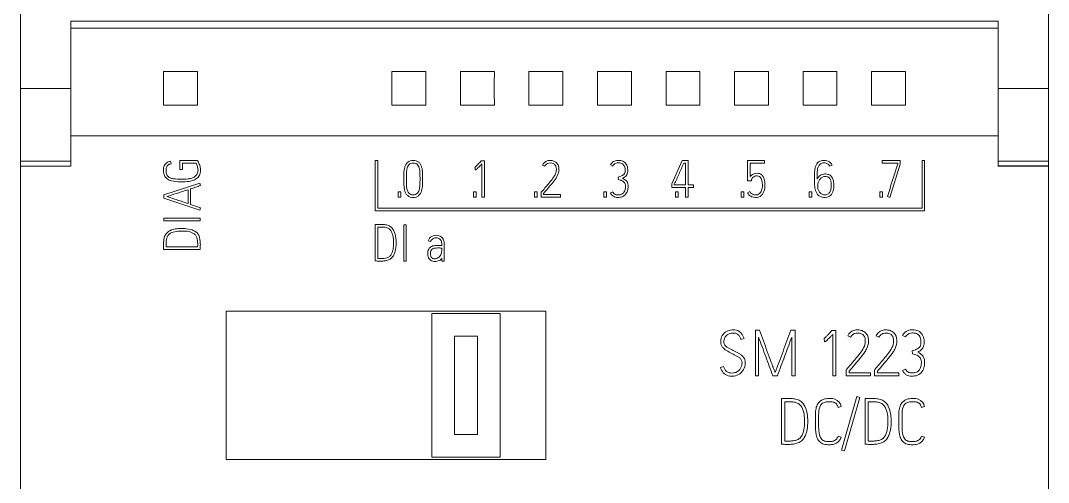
# Model space of a CAD drawing. Header units: millimetres. Extents: x 983 to 2111, y 2638 to 4457.
# Drawn here: x 1306.06 to 1351.06, y 3450.95 to 3471.17 of the extents above; entities that cross this region are included whole.
import ezdxf

# ---------------------------------------------------------------- set-up
doc = ezdxf.new("R2010")
doc.units = ezdxf.units.MM

# ---------------------------------------------------------------- blocks, each defined once
blk = doc.blocks.new('8DIDQ')
at = {"color": 7, "linetype": 'Continuous', "lineweight": 15}
for p, q in [((1306.06, 3468.2), (1306.06, 3498.651)), ((1351.06, 3498.651), (1351.06, 3468.2)), ((1348.86, 3471.144), (1308.26, 3471.144)), ((1308.26, 3466.119), (1308.26, 3470.836)), ((1348.86, 3470.836), (1308.26, 3470.836)), ((1348.86, 3466.119), (1348.86, 3470.836)), ((1313.802, 3468.943), (1312.317, 3468.943)), ((1323.802, 3468.943), (1322.317, 3468.943)), ((1326.802, 3468.943), (1325.317, 3468.943)), ((1329.802, 3468.943), (1328.317, 3468.943)), ((1332.802, 3468.943), (1331.317, 3468.943)), ((1335.802, 3468.943), (1334.317, 3468.943)), ((1338.802, 3468.943), (1337.317, 3468.943)), ((1341.802, 3468.943), (1340.317, 3468.943)), ((1344.802, 3468.943), (1343.317, 3468.943)), ((1308.26, 3468.2), (1306.06, 3468.2)), ((1306.06, 3465.012), (1306.06, 3468.2)), ((1348.86, 3468.2), (1351.06, 3468.2)), ((1351.06, 3468.2), (1351.06, 3465.012)), ((1312.317, 3467.457), (1313.802, 3467.457)), ((1322.317, 3467.457), (1323.802, 3467.457)), ((1325.317, 3467.457), (1326.802, 3467.457)), ((1328.317, 3467.457), (1329.802, 3467.457)), ((1331.317, 3467.457), (1332.802, 3467.457)), ((1334.317, 3467.457), (1335.802, 3467.457)), ((1337.317, 3467.457), (1338.802, 3467.457)), ((1340.317, 3467.457), (1341.802, 3467.457)), ((1343.317, 3467.457), (1344.802, 3467.457)), ((1348.86, 3466.119), (1308.26, 3466.119)), ((1308.26, 3466.119), (1308.26, 3464.797)), ((1348.86, 3466.119), (1348.86, 3464.797)), ((1308.26, 3465.012), (1306.06, 3465.012)), ((1306.06, 3464.811), (1306.06, 3465.012)), ((1312.623, 3465.007), (1312.649, 3464.898)), ((1313.031, 3464.643), (1313.031, 3465.036)), ((1313.031, 3465.036), (1313.806, 3465.036)), ((1313.806, 3465.036), (1313.821, 3465.009)), ((1321.587, 3465.038), (1321.697, 3465.038)), ((1321.587, 3462.836), (1321.587, 3465.038)), ((1321.697, 3465.038), (1321.697, 3462.949)), ((1326.21, 3465.009), (1326.225, 3465.027)), ((1326.225, 3465.027), (1326.365, 3465.027)), ((1326.365, 3465.027), (1326.365, 3463.434)), ((1334.569, 3464.024), (1335.018, 3465.036)), ((1335.018, 3465.036), (1335.282, 3465.036)), ((1335.282, 3465.036), (1335.282, 3463.971)), ((1338.626, 3465.036), (1337.887, 3465.036)), ((1337.887, 3465.036), (1337.887, 3464.157)), ((1338.626, 3464.925), (1338.626, 3465.036)), ((1343.774, 3464.925), (1343.774, 3465.038)), ((1343.774, 3465.038), (1344.573, 3465.038)), ((1344.573, 3465.038), (1344.573, 3464.876)), ((1345.526, 3462.949), (1345.526, 3465.038)), ((1345.526, 3465.038), (1345.637, 3465.038)), ((1345.637, 3465.038), (1345.637, 3462.836)), ((1348.86, 3465.012), (1351.06, 3465.012)), ((1351.06, 3465.012), (1351.06, 3464.811)), ((1306.06, 3464.797), (1306.06, 3464.811)), ((1308.26, 3464.797), (1306.06, 3464.797)), ((1306.06, 3445.604), (1306.06, 3464.797)), ((1313.142, 3464.643), (1313.031, 3464.643)), ((1313.741, 3464.925), (1313.142, 3464.925)), ((1313.142, 3464.925), (1313.142, 3464.643)), ((1325.957, 3464.745), (1325.943, 3464.741)), ((1325.963, 3464.632), (1325.957, 3464.745)), ((1326.254, 3463.434), (1326.254, 3464.89)), ((1328.905, 3464.839), (1329.004, 3464.788)), ((1331.988, 3464.799), (1331.886, 3464.85)), ((1335.169, 3464.925), (1335.091, 3464.925)), ((1335.169, 3463.971), (1335.169, 3464.925)), ((1337.998, 3464.925), (1338.626, 3464.925)), ((1337.998, 3464.335), (1337.998, 3464.925)), ((1341.594, 3464.845), (1341.492, 3464.792)), ((1344.462, 3464.925), (1343.774, 3464.925)), ((1344.573, 3464.876), (1344.118, 3463.429)), ((1344.462, 3464.894), (1344.462, 3464.925)), ((1348.86, 3464.811), (1351.06, 3464.811)), ((1351.06, 3464.797), (1348.86, 3464.797)), ((1351.06, 3464.811), (1351.06, 3464.797)), ((1351.06, 3445.604), (1351.06, 3464.797)), ((1322.839, 3464.222), (1322.839, 3464.246)), ((1322.952, 3464.246), (1322.952, 3464.222)), ((1323.547, 3464.222), (1323.547, 3464.246)), ((1323.658, 3464.246), (1323.658, 3464.222)), ((1332.232, 3464.206), (1332.225, 3464.317)), ((1338.055, 3464.157), (1337.887, 3464.157)), ((1338.064, 3464.206), (1338.055, 3464.157)), ((1341.256, 3464.452), (1341.296, 3464.455)), ((1341.301, 3464.341), (1341.265, 3464.339)), ((1312.325, 3463.536), (1313.903, 3464.053)), ((1313.393, 3463.154), (1313.393, 3463.764)), ((1313.506, 3463.802), (1313.506, 3463.116)), ((1313.903, 3464.053), (1313.939, 3463.944)), ((1322.597, 3463.436), (1322.597, 3463.669)), ((1322.597, 3463.669), (1322.71, 3463.669)), ((1322.71, 3463.669), (1322.71, 3463.436)), ((1325.89, 3463.669), (1326.003, 3463.669)), ((1325.89, 3463.436), (1325.89, 3463.669)), ((1326.003, 3463.669), (1326.003, 3463.436)), ((1328.558, 3463.436), (1328.558, 3463.669)), ((1328.558, 3463.669), (1328.672, 3463.669)), ((1328.672, 3463.669), (1328.672, 3463.436)), ((1328.858, 3463.656), (1328.845, 3463.64)), ((1331.599, 3463.436), (1331.599, 3463.669)), ((1331.599, 3463.669), (1331.713, 3463.669)), ((1331.713, 3463.669), (1331.713, 3463.436)), ((1331.886, 3463.627), (1331.988, 3463.673)), ((1334.569, 3463.86), (1334.569, 3464.024)), ((1335.169, 3463.86), (1334.569, 3463.86)), ((1334.68, 3464), (1334.68, 3463.971)), ((1334.68, 3463.971), (1335.169, 3463.971)), ((1334.738, 3463.436), (1334.738, 3463.669)), ((1334.738, 3463.669), (1334.851, 3463.669)), ((1334.851, 3463.669), (1334.851, 3463.436)), ((1335.169, 3463.436), (1335.169, 3463.86)), ((1335.282, 3463.971), (1335.517, 3463.971)), ((1335.517, 3463.86), (1335.282, 3463.86)), ((1335.282, 3463.86), (1335.282, 3463.436)), ((1335.517, 3463.971), (1335.517, 3463.86)), ((1337.607, 3463.436), (1337.607, 3463.669)), ((1337.607, 3463.669), (1337.72, 3463.669)), ((1337.72, 3463.669), (1337.72, 3463.436)), ((1337.891, 3463.631), (1337.993, 3463.678)), ((1340.591, 3463.436), (1340.591, 3463.669)), ((1340.591, 3463.669), (1340.704, 3463.669)), ((1340.704, 3463.669), (1340.704, 3463.436)), ((1343.683, 3463.436), (1343.683, 3463.669)), ((1343.683, 3463.669), (1343.796, 3463.669)), ((1343.796, 3463.669), (1343.796, 3463.436)), ((1312.325, 3463.394), (1312.325, 3463.536)), ((1313.903, 3462.864), (1312.325, 3463.394)), ((1322.71, 3463.436), (1322.597, 3463.436)), ((1326.003, 3463.436), (1325.89, 3463.436)), ((1326.365, 3463.434), (1326.254, 3463.434)), ((1328.672, 3463.436), (1328.558, 3463.436)), ((1328.845, 3463.64), (1328.845, 3463.436)), ((1328.845, 3463.436), (1329.697, 3463.436)), ((1328.956, 3463.547), (1328.956, 3463.6)), ((1329.697, 3463.547), (1328.956, 3463.547)), ((1329.697, 3463.436), (1329.697, 3463.547)), ((1331.713, 3463.436), (1331.599, 3463.436)), ((1334.851, 3463.436), (1334.738, 3463.436)), ((1335.282, 3463.436), (1335.169, 3463.436)), ((1337.72, 3463.436), (1337.607, 3463.436)), ((1340.704, 3463.436), (1340.591, 3463.436)), ((1343.796, 3463.436), (1343.683, 3463.436)), ((1344.118, 3463.429), (1344.011, 3463.465)), ((1313.506, 3463.116), (1313.939, 3462.97)), ((1313.939, 3462.97), (1313.903, 3462.864)), ((1345.637, 3462.836), (1321.587, 3462.836)), ((1321.697, 3462.949), (1345.526, 3462.949)), ((1312.332, 3462.513), (1313.928, 3462.513)), ((1312.332, 3462.513), (1312.332, 3462.402)), ((1313.928, 3462.402), (1312.332, 3462.402)), ((1313.928, 3462.513), (1313.928, 3462.402)), ((1321.588, 3462.24), (1321.832, 3462.243)), ((1321.588, 3460.647), (1321.588, 3462.24)), ((1321.701, 3462.127), (1321.701, 3460.751)), ((1321.876, 3462.127), (1321.701, 3462.127)), ((1322.837, 3460.636), (1322.837, 3462.232)), ((1322.837, 3462.232), (1322.948, 3462.232)), ((1322.948, 3462.232), (1322.948, 3460.636)), ((1312.436, 3461.441), (1312.436, 3461.266)), ((1324.011, 3461.495), (1323.904, 3461.53)), ((1324.497, 3461.322), (1324.497, 3461.406)), ((1324.61, 3461.406), (1324.61, 3460.636)), ((1312.323, 3461.153), (1312.321, 3461.397)), ((1313.916, 3461.153), (1312.323, 3461.153)), ((1312.436, 3461.266), (1313.812, 3461.266)), ((1324.355, 3461.322), (1324.497, 3461.322)), ((1324.497, 3461.098), (1324.497, 3461.209)), ((1322.948, 3460.636), (1322.837, 3460.636)), ((1324.497, 3460.636), (1324.497, 3460.751)), ((1324.61, 3460.636), (1324.497, 3460.636)), ((1315.06, 3458.45), (1329.06, 3458.45)), ((1315.06, 3451.95), (1315.06, 3458.45)), ((1324.06, 3452.05), (1324.06, 3458.35)), ((1324.06, 3458.35), (1327.06, 3458.35)), ((1327.06, 3458.35), (1327.06, 3452.05)), ((1329.06, 3458.45), (1329.06, 3451.95)), ((1325.06, 3457.35), (1325.06, 3453.05)), ((1325.06, 3457.35), (1326.06, 3457.35)), ((1326.06, 3453.05), (1326.06, 3457.35)), ((1338.231, 3455.616), (1338.231, 3457.616)), ((1338.231, 3457.616), (1338.409, 3457.616)), ((1339.785, 3457.616), (1339.965, 3457.616)), ((1339.965, 3457.616), (1339.965, 3455.616)), ((1341.563, 3457.583), (1341.582, 3457.605)), ((1341.582, 3457.605), (1341.757, 3457.605)), ((1341.618, 3455.613), (1341.618, 3457.433)), ((1341.757, 3457.605), (1341.757, 3455.613)), ((1342.276, 3457.369), (1342.4, 3457.305)), ((1343.64, 3457.305), (1343.516, 3457.369)), ((1344.803, 3457.319), (1344.675, 3457.383)), ((1337.735, 3457.25), (1337.599, 3457.211)), ((1338.373, 3457.305), (1338.373, 3455.616)), ((1339.823, 3455.616), (1339.823, 3457.311)), ((1341.246, 3457.253), (1341.23, 3457.247)), ((1341.255, 3457.111), (1341.246, 3457.253)), ((1345.108, 3456.579), (1345.099, 3456.717)), ((1336.703, 3455.985), (1336.839, 3456.024)), ((1338.373, 3455.616), (1338.231, 3455.616)), ((1339.194, 3455.616), (1338.991, 3455.616)), ((1339.965, 3455.616), (1339.823, 3455.616)), ((1341.757, 3455.613), (1341.618, 3455.613)), ((1342.217, 3455.891), (1342.201, 3455.871)), ((1342.201, 3455.871), (1342.201, 3455.616)), ((1342.201, 3455.616), (1343.266, 3455.616)), ((1342.339, 3455.755), (1342.339, 3455.821)), ((1343.266, 3455.755), (1342.339, 3455.755)), ((1343.266, 3455.616), (1343.266, 3455.755)), ((1343.457, 3455.891), (1343.441, 3455.871)), ((1343.441, 3455.871), (1343.441, 3455.616)), ((1344.506, 3455.616), (1343.441, 3455.616)), ((1343.579, 3455.821), (1343.579, 3455.755)), ((1343.579, 3455.755), (1344.506, 3455.755)), ((1344.506, 3455.755), (1344.506, 3455.616)), ((1344.675, 3455.855), (1344.803, 3455.913)), ((1342.667, 3454.713), (1341.993, 3452.369)), ((1342.129, 3452.33), (1342.803, 3454.674)), ((1342.803, 3454.674), (1342.667, 3454.713)), ((1339.38, 3454.622), (1339.685, 3454.624)), ((1339.38, 3452.63), (1339.38, 3454.622)), ((1339.521, 3454.48), (1339.521, 3452.76)), ((1339.74, 3454.48), (1339.521, 3454.48)), ((1341.987, 3454.269), (1341.851, 3454.236)), ((1343.03, 3454.622), (1343.335, 3454.624)), ((1343.03, 3452.63), (1343.03, 3454.622)), ((1343.172, 3454.48), (1343.172, 3452.76)), ((1343.391, 3454.48), (1343.172, 3454.48)), ((1345.638, 3454.269), (1345.502, 3454.236)), ((1340.858, 3453.382), (1340.858, 3453.909)), ((1341, 3453.909), (1341, 3453.382)), ((1344.509, 3453.382), (1344.509, 3453.909)), ((1344.65, 3453.909), (1344.65, 3453.382)), ((1326.06, 3453.05), (1325.06, 3453.05)), ((1341.854, 3452.979), (1341.984, 3452.932)), ((1345.504, 3452.979), (1345.635, 3452.932)), ((1329.06, 3451.95), (1315.06, 3451.95)), ((1327.06, 3452.05), (1324.06, 3452.05)), ((1341.993, 3452.369), (1342.129, 3452.33))]:
    blk.add_line(p, q, dxfattribs=at)
for points in [[(1308.26, 3471.144), (1308.26, 3471.084), (1308.26, 3470.98), (1308.26, 3470.836)], [(1348.86, 3470.836), (1348.86, 3470.98), (1348.86, 3471.084), (1348.86, 3471.144)], [(1312.317, 3468.943), (1312.319, 3468.448), (1312.319, 3467.953), (1312.317, 3467.457)], [(1313.802, 3467.457), (1313.8, 3467.953), (1313.8, 3468.448), (1313.802, 3468.943)], [(1322.317, 3468.943), (1322.319, 3468.448), (1322.319, 3467.953), (1322.317, 3467.457)], [(1323.802, 3467.457), (1323.8, 3467.953), (1323.8, 3468.448), (1323.802, 3468.943)], [(1325.317, 3468.943), (1325.319, 3468.448), (1325.319, 3467.953), (1325.317, 3467.457)], [(1326.802, 3467.457), (1326.8, 3467.953), (1326.8, 3468.448), (1326.802, 3468.943)], [(1328.317, 3468.943), (1328.319, 3468.448), (1328.319, 3467.953), (1328.317, 3467.457)], [(1329.802, 3467.457), (1329.8, 3467.953), (1329.8, 3468.448), (1329.802, 3468.943)], [(1331.317, 3468.943), (1331.319, 3468.448), (1331.319, 3467.953), (1331.317, 3467.457)], [(1332.802, 3467.457), (1332.8, 3467.953), (1332.8, 3468.448), (1332.802, 3468.943)], [(1334.317, 3468.943), (1334.319, 3468.448), (1334.319, 3467.953), (1334.317, 3467.457)], [(1335.802, 3467.457), (1335.8, 3467.953), (1335.8, 3468.448), (1335.802, 3468.943)], [(1337.317, 3468.943), (1337.319, 3468.448), (1337.319, 3467.953), (1337.317, 3467.457)], [(1338.802, 3467.457), (1338.8, 3467.953), (1338.8, 3468.448), (1338.802, 3468.943)], [(1340.317, 3468.943), (1340.319, 3468.448), (1340.319, 3467.953), (1340.317, 3467.457)], [(1341.802, 3467.457), (1341.8, 3467.953), (1341.8, 3468.448), (1341.802, 3468.943)], [(1343.317, 3468.943), (1343.319, 3468.448), (1343.319, 3467.953), (1343.317, 3467.457)], [(1344.802, 3467.457), (1344.8, 3467.953), (1344.8, 3468.448), (1344.802, 3468.943)]]:
    blk.add_open_spline(points, degree=3, dxfattribs=at)
for points, knots in [([(1313.821, 3465.009), (1313.854, 3464.953), (1313.88, 3464.893), (1313.924, 3464.77), (1313.936, 3464.705), (1313.94, 3464.574), (1313.931, 3464.508), (1313.888, 3464.384), (1313.85, 3464.328), (1313.753, 3464.239), (1313.698, 3464.202), (1313.576, 3464.153), (1313.512, 3464.139), (1313.317, 3464.112), (1313.186, 3464.112), (1312.923, 3464.114), (1312.792, 3464.12), (1312.6, 3464.17), (1312.538, 3464.194), (1312.432, 3464.272), (1312.387, 3464.323), (1312.331, 3464.442), (1312.318, 3464.508), (1312.312, 3464.639), (1312.315, 3464.706), (1312.35, 3464.833), (1312.389, 3464.891), (1312.495, 3464.969), (1312.558, 3464.992), (1312.623, 3465.007)], [0, 0, 0, 0, 0.0625, 0.0625, 0.125, 0.125, 0.1875, 0.1875, 0.25, 0.25, 0.3125, 0.3125, 0.375, 0.375, 0.5, 0.5, 0.625, 0.625, 0.6875, 0.6875, 0.75, 0.75, 0.8125, 0.8125, 0.875, 0.875, 0.9375, 0.9375, 1, 1, 1, 1]), ([(1322.839, 3464.246), (1322.839, 3464.331), (1322.839, 3464.415), (1322.846, 3464.584), (1322.855, 3464.668), (1322.903, 3464.833), (1322.943, 3464.912), (1323.076, 3465.022), (1323.163, 3465.045), (1323.335, 3465.045), (1323.422, 3465.023), (1323.522, 3464.941), (1323.55, 3464.907), (1323.593, 3464.833), (1323.608, 3464.793), (1323.643, 3464.669), (1323.651, 3464.585), (1323.658, 3464.415), (1323.658, 3464.331), (1323.658, 3464.246)], [0, 0, 0, 0, 0.125, 0.125, 0.25, 0.25, 0.375, 0.375, 0.5, 0.5, 0.625, 0.625, 0.6875, 0.6875, 0.75, 0.75, 0.875, 0.875, 1, 1, 1, 1]), ([(1325.943, 3464.741), (1325.97, 3464.758), (1325.992, 3464.781), (1326.038, 3464.825), (1326.06, 3464.847), (1326.125, 3464.916), (1326.168, 3464.962), (1326.21, 3465.009)], [0, 0, 0, 0, 0.25, 0.25, 0.5, 0.5, 1, 1, 1, 1]), ([(1328.956, 3463.6), (1329.08, 3463.747), (1329.206, 3463.893), (1329.389, 3464.117), (1329.448, 3464.193), (1329.555, 3464.354), (1329.6, 3464.441), (1329.628, 3464.584), (1329.632, 3464.632), (1329.628, 3464.729), (1329.62, 3464.777), (1329.587, 3464.869), (1329.56, 3464.91), (1329.491, 3464.979), (1329.448, 3465.003), (1329.357, 3465.035), (1329.309, 3465.044), (1329.212, 3465.046), (1329.163, 3465.041), (1329.023, 3464.998), (1328.945, 3464.928), (1328.905, 3464.839)], [0, 0, 0, 0, 0.25, 0.25, 0.375, 0.375, 0.5, 0.5, 0.5625, 0.5625, 0.625, 0.625, 0.6875, 0.6875, 0.75, 0.75, 0.8125, 0.8125, 0.875, 0.875, 1, 1, 1, 1]), ([(1331.886, 3464.85), (1331.912, 3464.909), (1331.958, 3464.958), (1332.068, 3465.026), (1332.133, 3465.043), (1332.261, 3465.052), (1332.327, 3465.048), (1332.449, 3465.009), (1332.505, 3464.972), (1332.588, 3464.872), (1332.613, 3464.811), (1332.641, 3464.685), (1332.646, 3464.62), (1332.637, 3464.492), (1332.614, 3464.427), (1332.531, 3464.329), (1332.474, 3464.295), (1332.416, 3464.266)], [0, 0, 0, 0, 0.125, 0.125, 0.25, 0.25, 0.375, 0.375, 0.5, 0.5, 0.625, 0.625, 0.75, 0.75, 0.875, 0.875, 1, 1, 1, 1]), ([(1341.296, 3464.455), (1341.338, 3464.457), (1341.38, 3464.449), (1341.459, 3464.423), (1341.496, 3464.403), (1341.589, 3464.318), (1341.625, 3464.239), (1341.663, 3464.077), (1341.667, 3463.994), (1341.661, 3463.828), (1341.652, 3463.746), (1341.594, 3463.588), (1341.541, 3463.517), (1341.396, 3463.432), (1341.31, 3463.419), (1341.185, 3463.426), (1341.142, 3463.433), (1341.064, 3463.462), (1341.027, 3463.484), (1340.932, 3463.565), (1340.891, 3463.644), (1340.843, 3463.803), (1340.83, 3463.887), (1340.817, 3464.052), (1340.817, 3464.135), (1340.817, 3464.301), (1340.817, 3464.384), (1340.823, 3464.55), (1340.83, 3464.633), (1340.867, 3464.796), (1340.897, 3464.877), (1341.008, 3465), (1341.09, 3465.036), (1341.254, 3465.055), (1341.34, 3465.048), (1341.492, 3464.979), (1341.555, 3464.92), (1341.594, 3464.845)], [0, 0, 0, 0, 0.03125, 0.03125, 0.0625, 0.0625, 0.125, 0.125, 0.1875, 0.1875, 0.25, 0.25, 0.3125, 0.3125, 0.375, 0.375, 0.40625, 0.40625, 0.4375, 0.4375, 0.5, 0.5, 0.5625, 0.5625, 0.625, 0.625, 0.6875, 0.6875, 0.75, 0.75, 0.8125, 0.8125, 0.875, 0.875, 0.9375, 0.9375, 1, 1, 1, 1]), ([(1312.649, 3464.898), (1312.597, 3464.886), (1312.543, 3464.87), (1312.463, 3464.798), (1312.442, 3464.746), (1312.425, 3464.64), (1312.425, 3464.586), (1312.438, 3464.48), (1312.45, 3464.426), (1312.51, 3464.337), (1312.557, 3464.306), (1312.656, 3464.266), (1312.708, 3464.254), (1312.866, 3464.229), (1312.972, 3464.226), (1313.184, 3464.226), (1313.29, 3464.228), (1313.448, 3464.244), (1313.501, 3464.251), (1313.603, 3464.279), (1313.65, 3464.306), (1313.734, 3464.371), (1313.772, 3464.412), (1313.817, 3464.509), (1313.828, 3464.564), (1313.828, 3464.671), (1313.817, 3464.725), (1313.787, 3464.828), (1313.767, 3464.878), (1313.741, 3464.925)], [0, 0, 0, 0, 0.0625, 0.0625, 0.125, 0.125, 0.1875, 0.1875, 0.25, 0.25, 0.3125, 0.3125, 0.375, 0.375, 0.5, 0.5, 0.625, 0.625, 0.6875, 0.6875, 0.75, 0.75, 0.8125, 0.8125, 0.875, 0.875, 0.9375, 0.9375, 1, 1, 1, 1]), ([(1323.547, 3464.246), (1323.547, 3464.316), (1323.547, 3464.386), (1323.542, 3464.526), (1323.538, 3464.596), (1323.512, 3464.734), (1323.488, 3464.803), (1323.418, 3464.884), (1323.387, 3464.904), (1323.321, 3464.927), (1323.285, 3464.932), (1323.215, 3464.932), (1323.179, 3464.928), (1323.113, 3464.905), (1323.083, 3464.884), (1323.011, 3464.806), (1322.987, 3464.736), (1322.961, 3464.598), (1322.957, 3464.528), (1322.953, 3464.387), (1322.952, 3464.316), (1322.952, 3464.246)], [0, 0, 0, 0, 0.125, 0.125, 0.25, 0.25, 0.375, 0.375, 0.4375, 0.4375, 0.5, 0.5, 0.5625, 0.5625, 0.625, 0.625, 0.75, 0.75, 0.875, 0.875, 1, 1, 1, 1]), ([(1326.254, 3464.89), (1326.232, 3464.865), (1326.209, 3464.841), (1326.186, 3464.817), (1326.164, 3464.793), (1326.141, 3464.77), (1326.117, 3464.746), (1326.097, 3464.725), (1326.075, 3464.705), (1326.053, 3464.685), (1326.038, 3464.671), (1326.022, 3464.658), (1326.005, 3464.646), (1325.998, 3464.642), (1325.99, 3464.637), (1325.982, 3464.635), (1325.976, 3464.634), (1325.97, 3464.632), (1325.963, 3464.632)], [0, 0, 0, 0, 0.0000990184, 0.0000990184, 0.0000990184, 0.0001980448, 0.0001980448, 0.0001980448, 0.0002868806, 0.0002868806, 0.0002868806, 0.0003483915, 0.0003483915, 0.0003483915, 0.0003746495, 0.0003746495, 0.0003746495, 0.000393231, 0.000393231, 0.000393231, 0.000393231]), ([(1329.004, 3464.788), (1329.039, 3464.863), (1329.112, 3464.918), (1329.234, 3464.936), (1329.276, 3464.936), (1329.357, 3464.921), (1329.397, 3464.905), (1329.461, 3464.854), (1329.485, 3464.819), (1329.512, 3464.741), (1329.517, 3464.699), (1329.517, 3464.576), (1329.497, 3464.494), (1329.423, 3464.349), (1329.375, 3464.283), (1329.278, 3464.152), (1329.227, 3464.089), (1329.071, 3463.902), (1328.964, 3463.779), (1328.858, 3463.656)], [0, 0, 0, 0, 0.125, 0.125, 0.1875, 0.1875, 0.25, 0.25, 0.3125, 0.3125, 0.375, 0.375, 0.5, 0.5, 0.625, 0.625, 0.75, 0.75, 1, 1, 1, 1]), ([(1332.225, 3464.317), (1332.276, 3464.332), (1332.327, 3464.345), (1332.424, 3464.389), (1332.468, 3464.422), (1332.51, 3464.488), (1332.52, 3464.513), (1332.529, 3464.565), (1332.53, 3464.592), (1332.529, 3464.671), (1332.522, 3464.725), (1332.482, 3464.823), (1332.45, 3464.868), (1332.36, 3464.927), (1332.306, 3464.937), (1332.2, 3464.94), (1332.146, 3464.933), (1332.049, 3464.888), (1332.012, 3464.846), (1331.988, 3464.799)], [0, 0, 0, 0, 0.125, 0.125, 0.25, 0.25, 0.3125, 0.3125, 0.375, 0.375, 0.5, 0.5, 0.625, 0.625, 0.75, 0.75, 0.875, 0.875, 1, 1, 1, 1]), ([(1335.091, 3464.925), (1335.058, 3464.848), (1335.023, 3464.771), (1334.989, 3464.693), (1334.955, 3464.616), (1334.921, 3464.539), (1334.887, 3464.462), (1334.818, 3464.308), (1334.752, 3464.153), (1334.68, 3464)], [0, 0, 0, 0, 0.000253101, 0.000253101, 0.000253101, 0.0005062, 0.0005062, 0.0005062, 0.001012365, 0.001012365, 0.001012365, 0.001012365]), ([(1341.492, 3464.792), (1341.469, 3464.837), (1341.435, 3464.874), (1341.35, 3464.924), (1341.3, 3464.936), (1341.202, 3464.94), (1341.151, 3464.935), (1341.062, 3464.893), (1341.026, 3464.854), (1340.979, 3464.768), (1340.965, 3464.72), (1340.946, 3464.624), (1340.941, 3464.575), (1340.931, 3464.427), (1340.93, 3464.329), (1340.93, 3464.23)], [0, 0, 0, 0, 0.125, 0.125, 0.25, 0.25, 0.375, 0.375, 0.5, 0.5, 0.625, 0.625, 0.75, 0.75, 1, 1, 1, 1]), ([(1344.011, 3463.465), (1344.086, 3463.703), (1344.16, 3463.942), (1344.273, 3464.299), (1344.31, 3464.418), (1344.366, 3464.597), (1344.385, 3464.656), (1344.413, 3464.746), (1344.423, 3464.775), (1344.442, 3464.835), (1344.45, 3464.865), (1344.462, 3464.894)], [0, 0, 0, 0, 0.5, 0.5, 0.75, 0.75, 0.875, 0.875, 0.9375, 0.9375, 1, 1, 1, 1]), ([(1323.658, 3464.222), (1323.658, 3464.137), (1323.658, 3464.053), (1323.651, 3463.885), (1323.642, 3463.802), (1323.594, 3463.637), (1323.552, 3463.559), (1323.454, 3463.476), (1323.416, 3463.455), (1323.335, 3463.43), (1323.292, 3463.425), (1323.207, 3463.425), (1323.164, 3463.43), (1323.082, 3463.455), (1323.044, 3463.476), (1322.979, 3463.53), (1322.95, 3463.563), (1322.906, 3463.636), (1322.891, 3463.676), (1322.856, 3463.798), (1322.846, 3463.883), (1322.839, 3464.052), (1322.839, 3464.137), (1322.839, 3464.222)], [0, 0, 0, 0, 0.125, 0.125, 0.25, 0.25, 0.375, 0.375, 0.4375, 0.4375, 0.5, 0.5, 0.5625, 0.5625, 0.625, 0.625, 0.6875, 0.6875, 0.75, 0.75, 0.875, 0.875, 1, 1, 1, 1]), ([(1322.952, 3464.222), (1322.952, 3464.083), (1322.949, 3463.944), (1322.988, 3463.741), (1323.009, 3463.67), (1323.079, 3463.588), (1323.109, 3463.567), (1323.175, 3463.543), (1323.211, 3463.538), (1323.282, 3463.538), (1323.318, 3463.542), (1323.385, 3463.565), (1323.415, 3463.586), (1323.485, 3463.665), (1323.509, 3463.735), (1323.537, 3463.873), (1323.542, 3463.942), (1323.547, 3464.082), (1323.547, 3464.152), (1323.547, 3464.222)], [0, 0, 0, 0, 0.25, 0.25, 0.375, 0.375, 0.4375, 0.4375, 0.5, 0.5, 0.5625, 0.5625, 0.625, 0.625, 0.75, 0.75, 0.875, 0.875, 1, 1, 1, 1]), ([(1332.416, 3464.266), (1332.476, 3464.235), (1332.537, 3464.2), (1332.625, 3464.098), (1332.649, 3464.031), (1332.659, 3463.896), (1332.654, 3463.828), (1332.627, 3463.697), (1332.603, 3463.632), (1332.523, 3463.523), (1332.467, 3463.481), (1332.342, 3463.432), (1332.273, 3463.424), (1332.139, 3463.427), (1332.07, 3463.441), (1331.984, 3463.491), (1331.957, 3463.513), (1331.916, 3463.566), (1331.899, 3463.596), (1331.886, 3463.627)], [0, 0, 0, 0, 0.125, 0.125, 0.25, 0.25, 0.375, 0.375, 0.5, 0.5, 0.625, 0.625, 0.75, 0.75, 0.875, 0.875, 0.9375, 0.9375, 1, 1, 1, 1]), ([(1331.988, 3463.673), (1332.01, 3463.622), (1332.048, 3463.578), (1332.152, 3463.537), (1332.208, 3463.535), (1332.318, 3463.544), (1332.374, 3463.559), (1332.464, 3463.625), (1332.494, 3463.673), (1332.531, 3463.779), (1332.539, 3463.833), (1332.543, 3463.916), (1332.543, 3463.944), (1332.536, 3463.999), (1332.526, 3464.026), (1332.485, 3464.097), (1332.44, 3464.134), (1332.341, 3464.183), (1332.287, 3464.197), (1332.232, 3464.206)], [0, 0, 0, 0, 0.125, 0.125, 0.25, 0.25, 0.375, 0.375, 0.5, 0.5, 0.625, 0.625, 0.6875, 0.6875, 0.75, 0.75, 0.875, 0.875, 1, 1, 1, 1]), ([(1337.998, 3464.335), (1338.052, 3464.413), (1338.14, 3464.463), (1338.278, 3464.485), (1338.326, 3464.487), (1338.418, 3464.47), (1338.462, 3464.449), (1338.533, 3464.387), (1338.56, 3464.348), (1338.602, 3464.263), (1338.616, 3464.219), (1338.646, 3464.081), (1338.651, 3463.988), (1338.642, 3463.802), (1338.62, 3463.708), (1338.554, 3463.584), (1338.525, 3463.546), (1338.456, 3463.483), (1338.414, 3463.459), (1338.326, 3463.429), (1338.278, 3463.424), (1338.185, 3463.427), (1338.138, 3463.431), (1338.049, 3463.46), (1338.007, 3463.484), (1337.937, 3463.547), (1337.911, 3463.588), (1337.891, 3463.631)], [0, 0, 0, 0, 0.125, 0.125, 0.1875, 0.1875, 0.25, 0.25, 0.3125, 0.3125, 0.375, 0.375, 0.5, 0.5, 0.625, 0.625, 0.6875, 0.6875, 0.75, 0.75, 0.8125, 0.8125, 0.875, 0.875, 0.9375, 0.9375, 1, 1, 1, 1]), ([(1337.993, 3463.678), (1338.009, 3463.645), (1338.03, 3463.615), (1338.086, 3463.57), (1338.119, 3463.554), (1338.19, 3463.539), (1338.226, 3463.537), (1338.298, 3463.54), (1338.334, 3463.549), (1338.43, 3463.602), (1338.474, 3463.665), (1338.526, 3463.799), (1338.537, 3463.871), (1338.537, 3464.014), (1338.532, 3464.087), (1338.506, 3464.191), (1338.494, 3464.225), (1338.461, 3464.288), (1338.44, 3464.319), (1338.383, 3464.362), (1338.346, 3464.37), (1338.274, 3464.371), (1338.238, 3464.367), (1338.17, 3464.343), (1338.139, 3464.324), (1338.101, 3464.286), (1338.09, 3464.272), (1338.073, 3464.241), (1338.066, 3464.224), (1338.064, 3464.206)], [0, 0, 0, 0, 0.0625, 0.0625, 0.125, 0.125, 0.1875, 0.1875, 0.25, 0.25, 0.375, 0.375, 0.5, 0.5, 0.625, 0.625, 0.6875, 0.6875, 0.75, 0.75, 0.8125, 0.8125, 0.875, 0.875, 0.9375, 0.9375, 0.96875, 0.96875, 1, 1, 1, 1]), ([(1340.93, 3464.23), (1340.945, 3464.262), (1340.965, 3464.29), (1341.011, 3464.341), (1341.036, 3464.366), (1341.119, 3464.426), (1341.187, 3464.449), (1341.256, 3464.452)], [0, 0, 0, 0, 0.25, 0.25, 0.5, 0.5, 1, 1, 1, 1]), ([(1341.265, 3464.339), (1341.219, 3464.336), (1341.174, 3464.323), (1341.097, 3464.273), (1341.066, 3464.237), (1341.013, 3464.163), (1340.991, 3464.122), (1340.965, 3464.034), (1340.96, 3463.988), (1340.956, 3463.897), (1340.957, 3463.851), (1340.98, 3463.761), (1340.997, 3463.718), (1341.049, 3463.64), (1341.081, 3463.607), (1341.157, 3463.554), (1341.203, 3463.538), (1341.296, 3463.534), (1341.344, 3463.541), (1341.426, 3463.583), (1341.459, 3463.617), (1341.534, 3463.736), (1341.547, 3463.831), (1341.553, 3463.969), (1341.551, 3464.015), (1341.541, 3464.107), (1341.532, 3464.154), (1341.498, 3464.239), (1341.472, 3464.28), (1341.414, 3464.319), (1341.392, 3464.328), (1341.347, 3464.339), (1341.324, 3464.343), (1341.301, 3464.341)], [0, 0, 0, 0, 0.0625, 0.0625, 0.125, 0.125, 0.1875, 0.1875, 0.25, 0.25, 0.3125, 0.3125, 0.375, 0.375, 0.4375, 0.4375, 0.5, 0.5, 0.5625, 0.5625, 0.625, 0.625, 0.75, 0.75, 0.8125, 0.8125, 0.875, 0.875, 0.9375, 0.9375, 0.96875, 0.96875, 1, 1, 1, 1]), ([(1313.393, 3463.764), (1313.316, 3463.74), (1313.238, 3463.715), (1313.161, 3463.69), (1313.084, 3463.665), (1313.007, 3463.639), (1312.93, 3463.614), (1312.776, 3463.564), (1312.621, 3463.516), (1312.467, 3463.465)], [0, 0, 0, 0, 0.0002431716, 0.0002431716, 0.0002431716, 0.00048634, 0.00048634, 0.00048634, 0.0009726669, 0.0009726669, 0.0009726669, 0.0009726669]), ([(1313.939, 3463.944), (1313.902, 3463.933), (1313.866, 3463.921), (1313.831, 3463.908), (1313.795, 3463.896), (1313.759, 3463.884), (1313.723, 3463.872), (1313.651, 3463.848), (1313.578, 3463.825), (1313.506, 3463.802)], [0, 0, 0, 0, 0.0001138932, 0.0001138932, 0.0001138932, 0.000227757, 0.000227757, 0.000227757, 0.000455426, 0.000455426, 0.000455426, 0.000455426]), ([(1312.467, 3463.465), (1312.545, 3463.439), (1312.622, 3463.414), (1312.699, 3463.388), (1312.776, 3463.362), (1312.853, 3463.336), (1312.93, 3463.309), (1313.084, 3463.257), (1313.238, 3463.206), (1313.393, 3463.154)], [0, 0, 0, 0, 0.0002440374, 0.0002440374, 0.0002440374, 0.0004880737, 0.0004880737, 0.0004880737, 0.0009761416, 0.0009761416, 0.0009761416, 0.0009761416]), ([(1312.321, 3461.397), (1312.32, 3461.453), (1312.323, 3461.508), (1312.334, 3461.619), (1312.347, 3461.674), (1312.388, 3461.778), (1312.419, 3461.826), (1312.497, 3461.907), (1312.543, 3461.941), (1312.691, 3462.019), (1312.804, 3462.043), (1312.969, 3462.062), (1313.025, 3462.065), (1313.136, 3462.067), (1313.192, 3462.067), (1313.359, 3462.056), (1313.47, 3462.038), (1313.628, 3461.981), (1313.678, 3461.956), (1313.771, 3461.893), (1313.813, 3461.853), (1313.869, 3461.757), (1313.887, 3461.703), (1313.912, 3461.595), (1313.92, 3461.541), (1313.929, 3461.43), (1313.931, 3461.374), (1313.928, 3461.263), (1313.922, 3461.208), (1313.916, 3461.153)], [0, 0, 0, 0, 0.0625, 0.0625, 0.125, 0.125, 0.1875, 0.1875, 0.25, 0.25, 0.375, 0.375, 0.4375, 0.4375, 0.5, 0.5, 0.625, 0.625, 0.6875, 0.6875, 0.75, 0.75, 0.8125, 0.8125, 0.875, 0.875, 0.9375, 0.9375, 1, 1, 1, 1]), ([(1313.812, 3461.266), (1313.817, 3461.311), (1313.815, 3461.355), (1313.813, 3461.445), (1313.811, 3461.489), (1313.8, 3461.578), (1313.792, 3461.622), (1313.766, 3461.709), (1313.746, 3461.751), (1313.686, 3461.819), (1313.648, 3461.845), (1313.568, 3461.887), (1313.525, 3461.902), (1313.395, 3461.939), (1313.306, 3461.951), (1313.125, 3461.958), (1313.035, 3461.955), (1312.855, 3461.939), (1312.765, 3461.922), (1312.64, 3461.867), (1312.6, 3461.844), (1312.531, 3461.786), (1312.502, 3461.749), (1312.443, 3461.626), (1312.436, 3461.532), (1312.436, 3461.441)], [0, 0, 0, 0, 0.0625, 0.0625, 0.125, 0.125, 0.1875, 0.1875, 0.25, 0.25, 0.3125, 0.3125, 0.375, 0.375, 0.5, 0.5, 0.625, 0.625, 0.75, 0.75, 0.8125, 0.8125, 0.875, 0.875, 1, 1, 1, 1]), ([(1321.832, 3462.243), (1321.888, 3462.243), (1321.943, 3462.241), (1322.054, 3462.229), (1322.109, 3462.217), (1322.213, 3462.175), (1322.261, 3462.145), (1322.342, 3462.066), (1322.376, 3462.02), (1322.454, 3461.872), (1322.478, 3461.76), (1322.497, 3461.594), (1322.5, 3461.539), (1322.502, 3461.428), (1322.502, 3461.372), (1322.491, 3461.204), (1322.473, 3461.094), (1322.416, 3460.936), (1322.391, 3460.885), (1322.328, 3460.792), (1322.288, 3460.751), (1322.192, 3460.694), (1322.138, 3460.676), (1322.03, 3460.652), (1321.976, 3460.644), (1321.865, 3460.634), (1321.809, 3460.633), (1321.698, 3460.636), (1321.643, 3460.642), (1321.588, 3460.647)], [0, 0, 0, 0, 0.0625, 0.0625, 0.125, 0.125, 0.1875, 0.1875, 0.25, 0.25, 0.375, 0.375, 0.4375, 0.4375, 0.5, 0.5, 0.625, 0.625, 0.6875, 0.6875, 0.75, 0.75, 0.8125, 0.8125, 0.875, 0.875, 0.9375, 0.9375, 1, 1, 1, 1]), ([(1321.701, 3460.751), (1321.746, 3460.747), (1321.79, 3460.749), (1321.88, 3460.75), (1321.924, 3460.753), (1322.013, 3460.764), (1322.057, 3460.772), (1322.144, 3460.798), (1322.186, 3460.817), (1322.254, 3460.877), (1322.28, 3460.916), (1322.322, 3460.995), (1322.337, 3461.038), (1322.374, 3461.169), (1322.386, 3461.258), (1322.393, 3461.438), (1322.39, 3461.529), (1322.374, 3461.708), (1322.357, 3461.799), (1322.302, 3461.924), (1322.279, 3461.963), (1322.221, 3462.033), (1322.184, 3462.062), (1322.061, 3462.121), (1321.967, 3462.127), (1321.876, 3462.127)], [0, 0, 0, 0, 0.0625, 0.0625, 0.125, 0.125, 0.1875, 0.1875, 0.25, 0.25, 0.3125, 0.3125, 0.375, 0.375, 0.5, 0.5, 0.625, 0.625, 0.75, 0.75, 0.8125, 0.8125, 0.875, 0.875, 1, 1, 1, 1]), ([(1323.904, 3461.53), (1323.931, 3461.612), (1323.99, 3461.68), (1324.139, 3461.761), (1324.228, 3461.776), (1324.395, 3461.752), (1324.476, 3461.709), (1324.585, 3461.579), (1324.61, 3461.492), (1324.61, 3461.406)], [0, 0, 0, 0, 0.25, 0.25, 0.5, 0.5, 0.75, 0.75, 1, 1, 1, 1]), ([(1324.497, 3461.406), (1324.497, 3461.435), (1324.494, 3461.464), (1324.479, 3461.521), (1324.464, 3461.547), (1324.427, 3461.593), (1324.404, 3461.611), (1324.353, 3461.639), (1324.324, 3461.646), (1324.238, 3461.66), (1324.178, 3461.65), (1324.098, 3461.611), (1324.074, 3461.593), (1324.035, 3461.549), (1324.021, 3461.523), (1324.011, 3461.495)], [0, 0, 0, 0, 0.125, 0.125, 0.25, 0.25, 0.375, 0.375, 0.5, 0.5, 0.75, 0.75, 0.875, 0.875, 1, 1, 1, 1]), ([(1324.497, 3460.751), (1324.477, 3460.726), (1324.454, 3460.703), (1324.401, 3460.666), (1324.372, 3460.653), (1324.278, 3460.628), (1324.214, 3460.621), (1324.085, 3460.632), (1324.022, 3460.658), (1323.931, 3460.751), (1323.905, 3460.813), (1323.883, 3460.941), (1323.883, 3461.006), (1323.907, 3461.132), (1323.938, 3461.192), (1324.035, 3461.278), (1324.098, 3461.3), (1324.225, 3461.32), (1324.29, 3461.322), (1324.355, 3461.322)], [0, 0, 0, 0, 0.0625, 0.0625, 0.125, 0.125, 0.25, 0.25, 0.375, 0.375, 0.5, 0.5, 0.625, 0.625, 0.75, 0.75, 0.875, 0.875, 1, 1, 1, 1]), ([(1324.497, 3461.209), (1324.434, 3461.214), (1324.371, 3461.214), (1324.244, 3461.211), (1324.179, 3461.212), (1324.091, 3461.177), (1324.065, 3461.159), (1324.025, 3461.109), (1324.012, 3461.079), (1324.001, 3461.018), (1323.999, 3460.986), (1324.001, 3460.923), (1324.005, 3460.891), (1324.025, 3460.831), (1324.04, 3460.803), (1324.087, 3460.759), (1324.116, 3460.745), (1324.178, 3460.733), (1324.211, 3460.736), (1324.273, 3460.75), (1324.302, 3460.761), (1324.385, 3460.807), (1324.429, 3460.857), (1324.486, 3460.97), (1324.497, 3461.034), (1324.497, 3461.098)], [0, 0, 0, 0, 0.125, 0.125, 0.25, 0.25, 0.3125, 0.3125, 0.375, 0.375, 0.4375, 0.4375, 0.5, 0.5, 0.5625, 0.5625, 0.625, 0.625, 0.6875, 0.6875, 0.75, 0.75, 0.875, 0.875, 1, 1, 1, 1]), ([(1337.599, 3457.211), (1337.587, 3457.252), (1337.571, 3457.29), (1337.528, 3457.361), (1337.501, 3457.395), (1337.436, 3457.448), (1337.399, 3457.469), (1337.317, 3457.492), (1337.274, 3457.493), (1337.19, 3457.486), (1337.148, 3457.482), (1337.067, 3457.458), (1337.028, 3457.439), (1336.925, 3457.363), (1336.878, 3457.287), (1336.854, 3457.162), (1336.851, 3457.12), (1336.856, 3457.035), (1336.869, 3456.994), (1336.943, 3456.891), (1337.02, 3456.847), (1337.17, 3456.77), (1337.245, 3456.731), (1337.394, 3456.651), (1337.472, 3456.617), (1337.579, 3456.55), (1337.614, 3456.526), (1337.678, 3456.468), (1337.707, 3456.435), (1337.754, 3456.361), (1337.771, 3456.32), (1337.787, 3456.235), (1337.789, 3456.19), (1337.775, 3455.974), (1337.686, 3455.806), (1337.471, 3455.655), (1337.388, 3455.62), (1337.217, 3455.594), (1337.127, 3455.597), (1336.961, 3455.643), (1336.884, 3455.689), (1336.766, 3455.82), (1336.727, 3455.901), (1336.703, 3455.985)], [0, 0, 0, 0, 0.03125, 0.03125, 0.0625, 0.0625, 0.09375, 0.09375, 0.125, 0.125, 0.15625, 0.15625, 0.1875, 0.1875, 0.25, 0.25, 0.28125, 0.28125, 0.3125, 0.3125, 0.375, 0.375, 0.4375, 0.4375, 0.5, 0.5, 0.53125, 0.53125, 0.5625, 0.5625, 0.59375, 0.59375, 0.625, 0.625, 0.75, 0.75, 0.8125, 0.8125, 0.875, 0.875, 0.9375, 0.9375, 1, 1, 1, 1]), ([(1336.839, 3456.024), (1336.855, 3455.939), (1336.903, 3455.863), (1337.004, 3455.785), (1337.043, 3455.766), (1337.125, 3455.744), (1337.168, 3455.74), (1337.253, 3455.741), (1337.296, 3455.746), (1337.378, 3455.77), (1337.416, 3455.788), (1337.522, 3455.861), (1337.578, 3455.929), (1337.626, 3456.047), (1337.636, 3456.089), (1337.648, 3456.173), (1337.648, 3456.217), (1337.628, 3456.3), (1337.605, 3456.337), (1337.548, 3456.401), (1337.514, 3456.427), (1337.405, 3456.496), (1337.326, 3456.528), (1337.174, 3456.608), (1337.1, 3456.65), (1336.948, 3456.729), (1336.874, 3456.774), (1336.785, 3456.868), (1336.759, 3456.903), (1336.723, 3456.981), (1336.714, 3457.024), (1336.707, 3457.154), (1336.72, 3457.24), (1336.786, 3457.4), (1336.838, 3457.472), (1336.974, 3457.576), (1337.057, 3457.607), (1337.227, 3457.637), (1337.316, 3457.639), (1337.482, 3457.593), (1337.557, 3457.544), (1337.671, 3457.412), (1337.71, 3457.333), (1337.735, 3457.25)], [0, 0, 0, 0, 0.0625, 0.0625, 0.09375, 0.09375, 0.125, 0.125, 0.15625, 0.15625, 0.1875, 0.1875, 0.25, 0.25, 0.28125, 0.28125, 0.3125, 0.3125, 0.34375, 0.34375, 0.375, 0.375, 0.4375, 0.4375, 0.5, 0.5, 0.5625, 0.5625, 0.59375, 0.59375, 0.625, 0.625, 0.6875, 0.6875, 0.75, 0.75, 0.8125, 0.8125, 0.875, 0.875, 0.9375, 0.9375, 1, 1, 1, 1]), ([(1338.409, 3457.616), (1338.466, 3457.461), (1338.522, 3457.306), (1338.636, 3456.996), (1338.695, 3456.842), (1338.807, 3456.531), (1338.863, 3456.376), (1338.95, 3456.143), (1338.979, 3456.066), (1339.022, 3455.95), (1339.037, 3455.911), (1339.066, 3455.834), (1339.079, 3455.795), (1339.097, 3455.758)], [0, 0, 0, 0, 0.25, 0.25, 0.5, 0.5, 0.75, 0.75, 0.875, 0.875, 0.9375, 0.9375, 1, 1, 1, 1]), ([(1339.097, 3455.758), (1339.15, 3455.914), (1339.21, 3456.068), (1339.325, 3456.377), (1339.382, 3456.532), (1339.554, 3456.997), (1339.67, 3457.306), (1339.785, 3457.616)], [0, 0, 0, 0, 0.25, 0.25, 0.5, 0.5, 1, 1, 1, 1]), ([(1341.23, 3457.247), (1341.263, 3457.269), (1341.291, 3457.297), (1341.348, 3457.352), (1341.375, 3457.38), (1341.457, 3457.466), (1341.511, 3457.523), (1341.563, 3457.583)], [0, 0, 0, 0, 0.25, 0.25, 0.5, 0.5, 1, 1, 1, 1]), ([(1341.618, 3457.433), (1341.59, 3457.403), (1341.562, 3457.373), (1341.533, 3457.343), (1341.505, 3457.313), (1341.476, 3457.283), (1341.447, 3457.254), (1341.421, 3457.228), (1341.395, 3457.202), (1341.367, 3457.177), (1341.348, 3457.16), (1341.329, 3457.143), (1341.307, 3457.129), (1341.298, 3457.123), (1341.288, 3457.118), (1341.278, 3457.115), (1341.27, 3457.113), (1341.263, 3457.111), (1341.255, 3457.111)], [0, 0, 0, 0, 0.000123773, 0.000123773, 0.000123773, 0.0002475561, 0.0002475561, 0.0002475561, 0.0003586008, 0.0003586008, 0.0003586008, 0.0004354894, 0.0004354894, 0.0004354894, 0.0004683119, 0.0004683119, 0.0004683119, 0.0004915387, 0.0004915387, 0.0004915387, 0.0004915387]), ([(1342.4, 3457.305), (1342.444, 3457.4), (1342.535, 3457.468), (1342.688, 3457.491), (1342.74, 3457.49), (1342.841, 3457.472), (1342.891, 3457.453), (1342.971, 3457.389), (1343.001, 3457.345), (1343.035, 3457.247), (1343.041, 3457.195), (1343.041, 3457.041), (1343.016, 3456.938), (1342.923, 3456.758), (1342.864, 3456.674), (1342.743, 3456.511), (1342.679, 3456.432), (1342.483, 3456.198), (1342.35, 3456.045), (1342.217, 3455.891)], [0, 0, 0, 0, 0.125, 0.125, 0.1875, 0.1875, 0.25, 0.25, 0.3125, 0.3125, 0.375, 0.375, 0.5, 0.5, 0.625, 0.625, 0.75, 0.75, 1, 1, 1, 1]), ([(1342.339, 3455.821), (1342.495, 3456.005), (1342.653, 3456.187), (1342.881, 3456.467), (1342.955, 3456.562), (1343.055, 3456.713), (1343.087, 3456.765), (1343.137, 3456.874), (1343.156, 3456.932), (1343.18, 3457.051), (1343.185, 3457.111), (1343.18, 3457.232), (1343.17, 3457.293), (1343.128, 3457.407), (1343.095, 3457.458), (1343.009, 3457.545), (1342.955, 3457.575), (1342.841, 3457.615), (1342.781, 3457.625), (1342.659, 3457.628), (1342.598, 3457.623), (1342.424, 3457.568), (1342.326, 3457.481), (1342.276, 3457.369)], [0, 0, 0, 0, 0.25, 0.25, 0.375, 0.375, 0.4375, 0.4375, 0.5, 0.5, 0.5625, 0.5625, 0.625, 0.625, 0.6875, 0.6875, 0.75, 0.75, 0.8125, 0.8125, 0.875, 0.875, 1, 1, 1, 1]), ([(1343.457, 3455.891), (1343.59, 3456.045), (1343.724, 3456.198), (1343.919, 3456.432), (1343.983, 3456.511), (1344.104, 3456.675), (1344.164, 3456.758), (1344.257, 3456.941), (1344.281, 3457.043), (1344.281, 3457.196), (1344.275, 3457.248), (1344.241, 3457.344), (1344.211, 3457.389), (1344.131, 3457.453), (1344.081, 3457.472), (1343.981, 3457.49), (1343.928, 3457.491), (1343.827, 3457.476), (1343.777, 3457.456), (1343.696, 3457.393), (1343.662, 3457.352), (1343.64, 3457.305)], [0, 0, 0, 0, 0.25, 0.25, 0.375, 0.375, 0.5, 0.5, 0.625, 0.625, 0.6875, 0.6875, 0.75, 0.75, 0.8125, 0.8125, 0.875, 0.875, 0.9375, 0.9375, 1, 1, 1, 1]), ([(1343.516, 3457.369), (1343.541, 3457.425), (1343.577, 3457.474), (1343.668, 3457.555), (1343.722, 3457.586), (1343.837, 3457.623), (1343.899, 3457.628), (1344.019, 3457.626), (1344.08, 3457.615), (1344.195, 3457.575), (1344.249, 3457.544), (1344.334, 3457.459), (1344.368, 3457.407), (1344.431, 3457.235), (1344.431, 3457.109), (1344.396, 3456.932), (1344.377, 3456.874), (1344.326, 3456.764), (1344.295, 3456.713), (1344.196, 3456.563), (1344.121, 3456.468), (1343.893, 3456.187), (1343.735, 3456.005), (1343.579, 3455.821)], [0, 0, 0, 0, 0.0625, 0.0625, 0.125, 0.125, 0.1875, 0.1875, 0.25, 0.25, 0.3125, 0.3125, 0.375, 0.375, 0.5, 0.5, 0.5625, 0.5625, 0.625, 0.625, 0.75, 0.75, 1, 1, 1, 1]), ([(1344.675, 3457.383), (1344.708, 3457.458), (1344.765, 3457.519), (1344.903, 3457.604), (1344.984, 3457.625), (1345.144, 3457.637), (1345.226, 3457.631), (1345.38, 3457.582), (1345.45, 3457.536), (1345.552, 3457.411), (1345.584, 3457.334), (1345.619, 3457.178), (1345.625, 3457.096), (1345.614, 3456.936), (1345.585, 3456.855), (1345.481, 3456.732), (1345.41, 3456.689), (1345.338, 3456.653)], [0, 0, 0, 0, 0.125, 0.125, 0.25, 0.25, 0.375, 0.375, 0.5, 0.5, 0.625, 0.625, 0.75, 0.75, 0.875, 0.875, 1, 1, 1, 1]), ([(1345.099, 3456.717), (1345.131, 3456.726), (1345.163, 3456.736), (1345.226, 3456.756), (1345.257, 3456.766), (1345.347, 3456.807), (1345.402, 3456.848), (1345.456, 3456.931), (1345.468, 3456.963), (1345.48, 3457.028), (1345.48, 3457.061), (1345.479, 3457.16), (1345.47, 3457.227), (1345.421, 3457.35), (1345.381, 3457.406), (1345.268, 3457.479), (1345.201, 3457.492), (1345.068, 3457.495), (1345, 3457.487), (1344.88, 3457.43), (1344.833, 3457.379), (1344.803, 3457.319)], [0, 0, 0, 0, 0.0625, 0.0625, 0.125, 0.125, 0.25, 0.25, 0.3125, 0.3125, 0.375, 0.375, 0.5, 0.5, 0.625, 0.625, 0.75, 0.75, 0.875, 0.875, 1, 1, 1, 1]), ([(1338.991, 3455.616), (1338.888, 3455.898), (1338.786, 3456.179), (1338.63, 3456.601), (1338.58, 3456.743), (1338.475, 3457.024), (1338.422, 3457.164), (1338.373, 3457.305)], [0, 0, 0, 0, 0.5, 0.5, 0.75, 0.75, 1, 1, 1, 1]), ([(1339.823, 3457.311), (1339.772, 3457.169), (1339.717, 3457.029), (1339.664, 3456.888), (1339.612, 3456.747), (1339.559, 3456.605), (1339.507, 3456.464), (1339.455, 3456.323), (1339.403, 3456.181), (1339.35, 3456.04), (1339.298, 3455.899), (1339.246, 3455.757), (1339.194, 3455.616)], [0, 0, 0, 0, 0.000452042, 0.000452042, 0.000452042, 0.000904062, 0.000904062, 0.000904062, 0.001356059, 0.001356059, 0.001356059, 0.001808056, 0.001808056, 0.001808056, 0.001808056]), ([(1345.338, 3456.653), (1345.376, 3456.634), (1345.412, 3456.613), (1345.483, 3456.567), (1345.517, 3456.54), (1345.599, 3456.444), (1345.629, 3456.359), (1345.642, 3456.192), (1345.636, 3456.106), (1345.602, 3455.942), (1345.572, 3455.861), (1345.471, 3455.725), (1345.402, 3455.672), (1345.245, 3455.611), (1345.16, 3455.601), (1344.992, 3455.604), (1344.906, 3455.622), (1344.798, 3455.685), (1344.765, 3455.713), (1344.713, 3455.779), (1344.692, 3455.816), (1344.675, 3455.855)], [0, 0, 0, 0, 0.0625, 0.0625, 0.125, 0.125, 0.25, 0.25, 0.375, 0.375, 0.5, 0.5, 0.625, 0.625, 0.75, 0.75, 0.875, 0.875, 0.9375, 0.9375, 1, 1, 1, 1]), ([(1344.803, 3455.913), (1344.817, 3455.881), (1344.834, 3455.852), (1344.881, 3455.801), (1344.91, 3455.78), (1345.007, 3455.742), (1345.078, 3455.74), (1345.215, 3455.751), (1345.285, 3455.77), (1345.397, 3455.852), (1345.436, 3455.913), (1345.481, 3456.044), (1345.492, 3456.113), (1345.497, 3456.216), (1345.497, 3456.251), (1345.487, 3456.32), (1345.476, 3456.353), (1345.424, 3456.443), (1345.368, 3456.489), (1345.244, 3456.55), (1345.176, 3456.567), (1345.108, 3456.579)], [0, 0, 0, 0, 0.0625, 0.0625, 0.125, 0.125, 0.25, 0.25, 0.375, 0.375, 0.5, 0.5, 0.625, 0.625, 0.6875, 0.6875, 0.75, 0.75, 0.875, 0.875, 1, 1, 1, 1]), ([(1339.685, 3454.624), (1339.755, 3454.625), (1339.824, 3454.622), (1339.962, 3454.608), (1340.031, 3454.592), (1340.161, 3454.54), (1340.222, 3454.502), (1340.322, 3454.404), (1340.365, 3454.346), (1340.463, 3454.161), (1340.493, 3454.021), (1340.516, 3453.814), (1340.52, 3453.745), (1340.523, 3453.606), (1340.523, 3453.536), (1340.509, 3453.327), (1340.486, 3453.188), (1340.415, 3452.991), (1340.384, 3452.928), (1340.305, 3452.812), (1340.255, 3452.76), (1340.136, 3452.689), (1340.068, 3452.666), (1339.933, 3452.636), (1339.865, 3452.626), (1339.726, 3452.614), (1339.657, 3452.612), (1339.518, 3452.616), (1339.449, 3452.623), (1339.38, 3452.63)], [0, 0, 0, 0, 0.0625, 0.0625, 0.125, 0.125, 0.1875, 0.1875, 0.25, 0.25, 0.375, 0.375, 0.4375, 0.4375, 0.5, 0.5, 0.625, 0.625, 0.6875, 0.6875, 0.75, 0.75, 0.8125, 0.8125, 0.875, 0.875, 0.9375, 0.9375, 1, 1, 1, 1]), ([(1339.521, 3452.76), (1339.549, 3452.757), (1339.577, 3452.757), (1339.633, 3452.758), (1339.661, 3452.757), (1339.745, 3452.759), (1339.801, 3452.762), (1339.911, 3452.776), (1339.967, 3452.786), (1340.048, 3452.81), (1340.075, 3452.819), (1340.125, 3452.844), (1340.149, 3452.861), (1340.212, 3452.918), (1340.245, 3452.965), (1340.297, 3453.065), (1340.317, 3453.119), (1340.363, 3453.282), (1340.378, 3453.393), (1340.387, 3453.619), (1340.382, 3453.732), (1340.363, 3453.956), (1340.341, 3454.07), (1340.272, 3454.226), (1340.244, 3454.275), (1340.171, 3454.362), (1340.125, 3454.398), (1340.023, 3454.448), (1339.967, 3454.463), (1339.855, 3454.478), (1339.797, 3454.48), (1339.74, 3454.48)], [0, 0, 0, 0, 0.03125, 0.03125, 0.0625, 0.0625, 0.125, 0.125, 0.1875, 0.1875, 0.21875, 0.21875, 0.25, 0.25, 0.3125, 0.3125, 0.375, 0.375, 0.5, 0.5, 0.625, 0.625, 0.75, 0.75, 0.8125, 0.8125, 0.875, 0.875, 0.9375, 0.9375, 1, 1, 1, 1]), ([(1340.858, 3453.909), (1340.858, 3453.983), (1340.862, 3454.057), (1340.885, 3454.202), (1340.903, 3454.275), (1340.967, 3454.409), (1341.012, 3454.469), (1341.131, 3454.559), (1341.201, 3454.588), (1341.345, 3454.622), (1341.419, 3454.628), (1341.567, 3454.626), (1341.64, 3454.619), (1341.852, 3454.543), (1341.968, 3454.419), (1341.987, 3454.269)], [0, 0, 0, 0, 0.125, 0.125, 0.25, 0.25, 0.375, 0.375, 0.5, 0.5, 0.625, 0.625, 0.75, 0.75, 1, 1, 1, 1]), ([(1341.851, 3454.236), (1341.838, 3454.292), (1341.815, 3454.346), (1341.738, 3454.43), (1341.684, 3454.457), (1341.573, 3454.484), (1341.515, 3454.487), (1341.401, 3454.484), (1341.344, 3454.479), (1341.232, 3454.454), (1341.179, 3454.429), (1341.096, 3454.352), (1341.066, 3454.3), (1341.006, 3454.14), (1341, 3454.023), (1341, 3453.909)], [0, 0, 0, 0, 0.125, 0.125, 0.25, 0.25, 0.375, 0.375, 0.5, 0.5, 0.625, 0.625, 0.75, 0.75, 1, 1, 1, 1]), ([(1343.335, 3454.624), (1343.405, 3454.625), (1343.475, 3454.622), (1343.613, 3454.608), (1343.682, 3454.592), (1343.812, 3454.54), (1343.872, 3454.502), (1343.973, 3454.404), (1344.015, 3454.346), (1344.113, 3454.161), (1344.144, 3454.021), (1344.167, 3453.814), (1344.17, 3453.745), (1344.173, 3453.606), (1344.174, 3453.536), (1344.16, 3453.327), (1344.137, 3453.188), (1344.065, 3452.991), (1344.034, 3452.928), (1343.956, 3452.812), (1343.906, 3452.76), (1343.786, 3452.689), (1343.719, 3452.666), (1343.584, 3452.636), (1343.515, 3452.626), (1343.377, 3452.614), (1343.307, 3452.612), (1343.168, 3452.616), (1343.099, 3452.623), (1343.03, 3452.63)], [0, 0, 0, 0, 0.0625, 0.0625, 0.125, 0.125, 0.1875, 0.1875, 0.25, 0.25, 0.375, 0.375, 0.4375, 0.4375, 0.5, 0.5, 0.625, 0.625, 0.6875, 0.6875, 0.75, 0.75, 0.8125, 0.8125, 0.875, 0.875, 0.9375, 0.9375, 1, 1, 1, 1]), ([(1343.172, 3452.76), (1343.2, 3452.757), (1343.228, 3452.757), (1343.284, 3452.758), (1343.312, 3452.757), (1343.395, 3452.759), (1343.451, 3452.762), (1343.562, 3452.776), (1343.617, 3452.786), (1343.699, 3452.81), (1343.725, 3452.819), (1343.776, 3452.844), (1343.8, 3452.861), (1343.863, 3452.918), (1343.895, 3452.965), (1343.948, 3453.065), (1343.967, 3453.119), (1344.013, 3453.282), (1344.028, 3453.393), (1344.037, 3453.619), (1344.033, 3453.732), (1344.013, 3453.956), (1343.992, 3454.07), (1343.923, 3454.226), (1343.894, 3454.275), (1343.822, 3454.362), (1343.776, 3454.398), (1343.673, 3454.448), (1343.618, 3454.463), (1343.505, 3454.478), (1343.448, 3454.48), (1343.391, 3454.48)], [0, 0, 0, 0, 0.03125, 0.03125, 0.0625, 0.0625, 0.125, 0.125, 0.1875, 0.1875, 0.21875, 0.21875, 0.25, 0.25, 0.3125, 0.3125, 0.375, 0.375, 0.5, 0.5, 0.625, 0.625, 0.75, 0.75, 0.8125, 0.8125, 0.875, 0.875, 0.9375, 0.9375, 1, 1, 1, 1]), ([(1344.509, 3453.909), (1344.509, 3453.983), (1344.513, 3454.057), (1344.535, 3454.202), (1344.554, 3454.275), (1344.617, 3454.409), (1344.663, 3454.469), (1344.782, 3454.559), (1344.852, 3454.588), (1344.995, 3454.622), (1345.07, 3454.628), (1345.218, 3454.626), (1345.291, 3454.619), (1345.502, 3454.543), (1345.618, 3454.419), (1345.638, 3454.269)], [0, 0, 0, 0, 0.125, 0.125, 0.25, 0.25, 0.375, 0.375, 0.5, 0.5, 0.625, 0.625, 0.75, 0.75, 1, 1, 1, 1]), ([(1345.502, 3454.236), (1345.489, 3454.292), (1345.466, 3454.346), (1345.389, 3454.43), (1345.334, 3454.457), (1345.224, 3454.484), (1345.166, 3454.487), (1345.052, 3454.484), (1344.994, 3454.479), (1344.883, 3454.454), (1344.83, 3454.429), (1344.746, 3454.352), (1344.717, 3454.3), (1344.657, 3454.14), (1344.65, 3454.023), (1344.65, 3453.909)], [0, 0, 0, 0, 0.125, 0.125, 0.25, 0.25, 0.375, 0.375, 0.5, 0.5, 0.625, 0.625, 0.75, 0.75, 1, 1, 1, 1]), ([(1341.984, 3452.932), (1341.943, 3452.785), (1341.819, 3452.672), (1341.602, 3452.607), (1341.526, 3452.601), (1341.376, 3452.603), (1341.3, 3452.606), (1341.154, 3452.65), (1341.085, 3452.687), (1340.981, 3452.796), (1340.945, 3452.865), (1340.87, 3453.079), (1340.858, 3453.231), (1340.858, 3453.382)], [0, 0, 0, 0, 0.25, 0.25, 0.375, 0.375, 0.5, 0.5, 0.625, 0.625, 0.75, 0.75, 1, 1, 1, 1]), ([(1341, 3453.382), (1341, 3453.263), (1341.005, 3453.144), (1341.054, 3452.974), (1341.077, 3452.918), (1341.146, 3452.822), (1341.195, 3452.783), (1341.278, 3452.754), (1341.308, 3452.75), (1341.367, 3452.745), (1341.396, 3452.743), (1341.485, 3452.739), (1341.545, 3452.74), (1341.661, 3452.763), (1341.716, 3452.79), (1341.804, 3452.87), (1341.834, 3452.923), (1341.854, 3452.979)], [0, 0, 0, 0, 0.25, 0.25, 0.375, 0.375, 0.5, 0.5, 0.5625, 0.5625, 0.625, 0.625, 0.75, 0.75, 0.875, 0.875, 1, 1, 1, 1]), ([(1345.635, 3452.932), (1345.594, 3452.785), (1345.47, 3452.672), (1345.252, 3452.607), (1345.177, 3452.601), (1345.026, 3452.603), (1344.95, 3452.606), (1344.804, 3452.65), (1344.735, 3452.687), (1344.632, 3452.796), (1344.596, 3452.865), (1344.52, 3453.079), (1344.509, 3453.231), (1344.509, 3453.382)], [0, 0, 0, 0, 0.25, 0.25, 0.375, 0.375, 0.5, 0.5, 0.625, 0.625, 0.75, 0.75, 1, 1, 1, 1]), ([(1344.65, 3453.382), (1344.65, 3453.263), (1344.655, 3453.144), (1344.704, 3452.974), (1344.727, 3452.918), (1344.796, 3452.822), (1344.845, 3452.783), (1344.929, 3452.754), (1344.958, 3452.75), (1345.017, 3452.745), (1345.047, 3452.743), (1345.135, 3452.739), (1345.196, 3452.74), (1345.312, 3452.763), (1345.366, 3452.79), (1345.455, 3452.87), (1345.485, 3452.923), (1345.504, 3452.979)], [0, 0, 0, 0, 0.25, 0.25, 0.375, 0.375, 0.5, 0.5, 0.5625, 0.5625, 0.625, 0.625, 0.75, 0.75, 0.875, 0.875, 1, 1, 1, 1])]:
    blk.add_open_spline(points, degree=3, knots=knots, dxfattribs=at)

msp = doc.modelspace()

# ---------------------------------------------------------------- block references
at = {"lineweight": -3}
msp.add_blockref('8DIDQ', (0, 0), dxfattribs=at)

doc.saveas('drawing.dxf')
